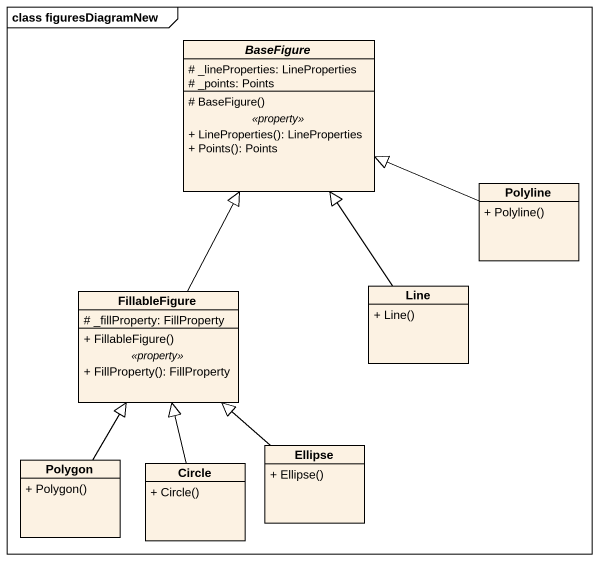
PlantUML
@startuml
mainframe class figuresDiagramNew
hide circle
hide empty members
skinparam classAttributeIconSize 0
abstract class BaseFigure {
  # _lineProperties: LineProperties
  # _points: Points
  --
  # BaseFigure()
  .. <<property>> ..
  + LineProperties(): LineProperties
  + Points(): Points
}
class Polyline {
  + Polyline()
}
class FillableFigure {
  # _fillProperty: FillProperty
  --
  + FillableFigure()
  .. <<property>> ..
  + FillProperty(): FillProperty
}
class Line {
  + Line()
}
class Polygon {
  + Polygon()
}
class Ellipse {
  + Ellipse()
}
class "Circle" as Circle_ {
  + Circle()
}
Polyline -left-|> BaseFigure
FillableFigure -up-|> BaseFigure
Line -up-|> BaseFigure
Polygon -up-|> FillableFigure
Ellipse -up-|> FillableFigure
Circle_ -up-|> FillableFigure
@enduml
